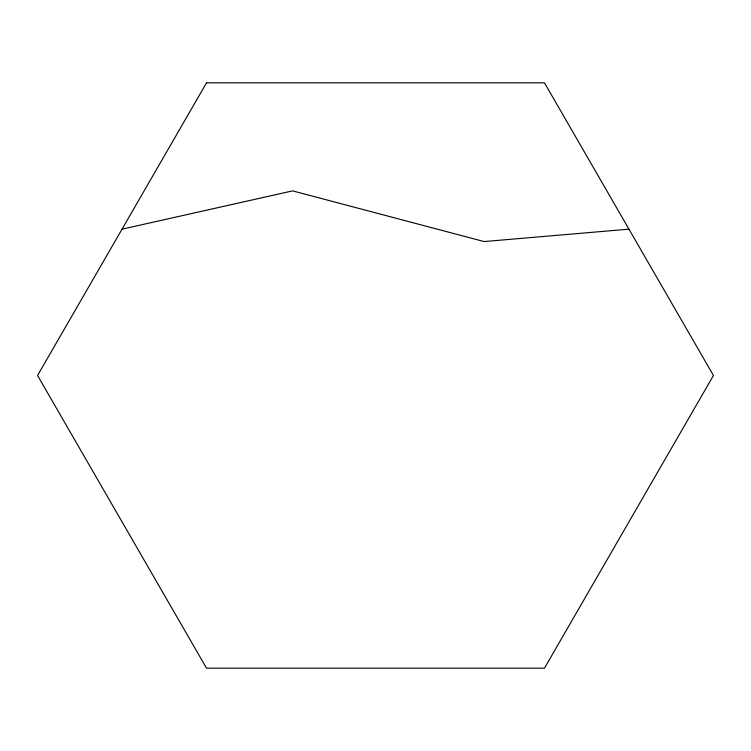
<?xml version="1.0" encoding="UTF-8"?>
<svg xmlns="http://www.w3.org/2000/svg" width="751" height="751" viewBox="0 0 751 751"><rect width="100%" height="100%" fill="white"/><g stroke="black" fill="none" stroke-linecap="round" stroke-linejoin="round"><path stroke-width="1.13" d="M122.037 229.168L292.599 190.885L484.113 241.559L628.962 229.168M206.525 82.826L37.55 375.5L206.525 668.174L544.475 668.174L713.45 375.5L544.475 82.826L206.525 82.826"/></g></svg>
